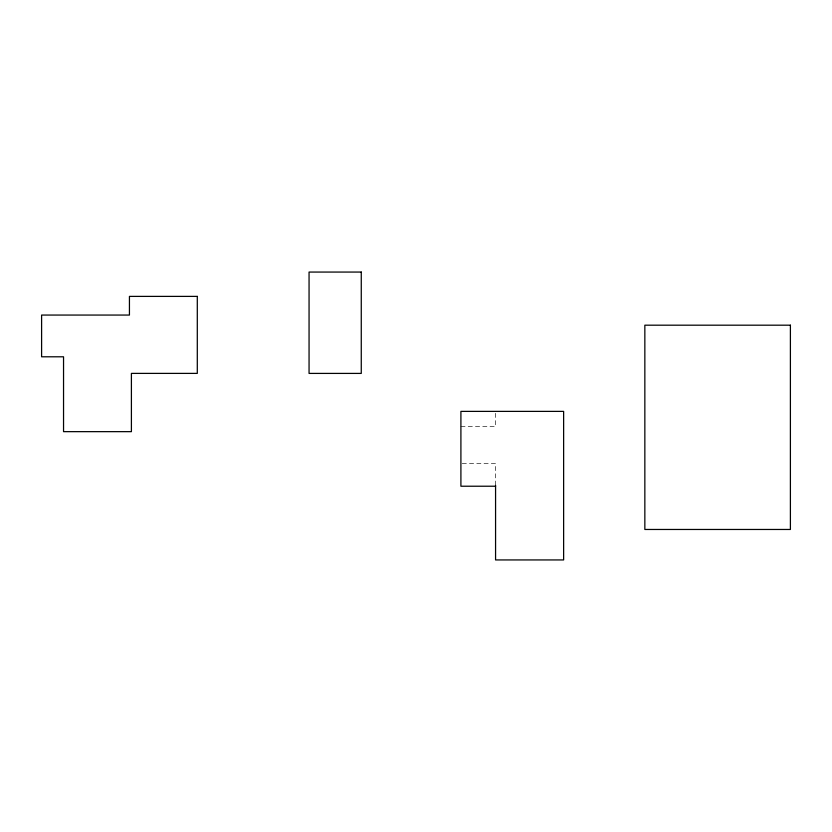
<?xml version="1.0" encoding="UTF-8"?>
<svg xmlns="http://www.w3.org/2000/svg" width="832" height="832" viewBox="0 0 832 832"><rect width="100%" height="100%" fill="white"/><g stroke="black" fill="none" stroke-linecap="round" stroke-linejoin="round"><path stroke-width="0.62" stroke-dasharray="4.16 3.12" d="M460.907 426.535L495.55 426.535L495.55 412.641M462.197 463.445L495.57 463.445L495.57 486.221"/><path stroke-width="1.25" d="M495.57 486.221L460.907 486.221L460.907 411.382L563.628 411.382L563.628 559.936L495.57 559.936L495.57 485.316M361.265 272.064L309.057 272.064L309.057 373.412L361.265 373.412L361.265 272.064M197.298 296.39L129.438 296.39L129.438 315.058L41.6 315.058L41.6 356.793L63.544 356.793L63.544 431.652L131.404 431.652L131.404 373.391L197.298 373.391L197.298 296.39M790.4 325.187L644.842 325.187L644.842 529.464L790.4 529.464L790.4 325.187"/></g></svg>
